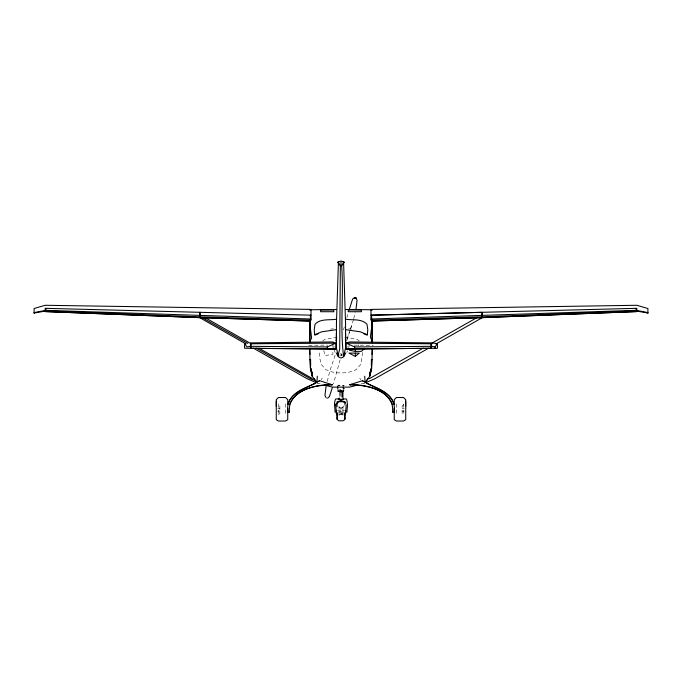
<?xml version="1.0" encoding="UTF-8"?>
<svg xmlns="http://www.w3.org/2000/svg" width="682" height="682" viewBox="0 0 682 682"><rect width="100%" height="100%" fill="white"/><g stroke="black" fill="none" stroke-linecap="round" stroke-linejoin="round"><path stroke-width="0.51" stroke-dasharray="3.41 2.56" d="M339.048 415.483L339.048 406.702L339.048 408.671M339.048 414.869L341 414.4L342.952 415.04M341 413.301L341 414.4L341 407.989L342.952 407.342M341 409.089L341 407.989L339.048 407.342M342.952 411.885L342.952 415.679L342.952 406.702L344.257 405.85M342.952 410.385L342.952 406.702M362.611 352.492L360.897 364.282L356.089 369.755L349.107 372.15A40.801 40.426 0 0 1 332.893 372.15L325.911 369.755L321.103 364.282L319.858 358.596L319.236 350.454M327.283 381.383L329.747 371.264L335.314 354.751M353.489 319.662L349.857 331.145M353.736 318.647L355.211 312.569M343.481 329.96L344.316 326.874M340.122 359.755L333.396 383.966M341.136 355.978L341.639 354.094L340.105 353.668M347.087 338.758L350.019 330.199M346.925 340.275L349.516 332.057M346.865 317.752L348.314 312.748M350.369 329.278L352.134 324.709M321.196 379.652L322.245 378.126M278.427 414.707L279.859 413.275L279.859 406.114L278.427 404.682M403.574 404.682L402.141 406.114L402.141 413.275L403.574 414.707M322.595 341.085L324.751 339.457L332.441 338.076A42.19 41.073 0 0 1 338.391 337.3M363.949 383.403L365.134 382.636M361.025 384.009L365.066 382.798M340.847 354.171L341.639 354.094M339.466 389.413L341 389.294M339.048 411.885L341 411.775M308.724 345.262L327.803 345.126M277.71 408.262L279.859 408.262M402.141 408.262L404.29 408.262M337.454 410.436L344.546 410.436M277.71 411.127L279.859 411.127M402.141 411.127L404.29 411.127M338.468 411.954L343.532 411.954M354.197 345.126L373.276 345.262M341 413.676L342.952 414.179M316.934 382.798L320.975 384.009M316.866 382.636L318.051 383.403M359.405 341.085L357.249 339.457L349.559 338.076A42.19 41.073 0 0 0 343.609 337.3M359.755 378.126L360.804 379.652M358.374 344.7L358.928 346.465M323.831 350.531L324.777 355.62L332.893 354.239L332.893 350.463M403.574 403.966L403.574 415.423M396.413 403.966L396.413 415.423M349.107 343.933L349.107 346.695M332.893 343.933L332.893 349.525M285.588 403.966L285.588 415.423M278.427 403.966L278.427 415.423M347.624 350.778A7.17 7.161 0 0 1 346.678 352.423M342.858 354.972A7.17 7.161 0 0 1 339.142 354.972M335.322 352.423A7.17 7.161 0 0 1 334.078 349.909M333.83 348.05A7.17 7.161 0 0 1 334.078 346.2M347.922 346.2A7.17 7.161 0 0 1 347.922 349.909M330.514 329.108A66.648 48.558 0 0 1 333.455 328.809M348.545 328.809A66.648 48.558 0 0 1 351.486 329.108M338.698 385.125L337.743 385.535L344.257 385.535L338.698 385.125"/><path stroke-width="1.02" d="M276.27 406.387L276.27 401.229M309.722 341.776L309.722 339.917M34.1 313.055L45.83 310.975L199.604 316.832L311.026 320.208L311.026 309.406L45.174 305.28L34.1 308.511L34.1 313.234M315.587 383.19C303.643 389.107 284.198 394.742 288.222 412.414L289.526 412.414C286.73 390.445 315.792 384.716 332.194 384.784L319.5 380.658C308.937 387.666 292.595 389.959 288.222 403.949M336.439 413.872L335.791 404.946L336.439 403.028M336.439 411.954L336.439 410.436M337.087 419.166L337.087 416.668M337.087 415.67L337.087 413.173M337.087 403.224L339.048 401.57L342.952 401.57L344.913 402.857L344.913 404.724M342.952 398.365L342.952 391.161M343.302 391.57L343.302 390.283L343.762 390.368M344.913 419.166L344.913 416.668M344.913 415.67L344.913 413.173M345.561 413.872L346.209 404.946M345.561 411.954L345.561 410.436M366.413 383.19C378.357 389.107 397.802 394.742 393.778 412.414L392.474 412.414C395.27 390.445 366.208 384.716 349.806 384.784L362.5 380.658C373.063 387.666 389.405 389.959 393.778 403.949M364.538 348.655L361.29 351.383L355.331 351.383L355.331 349.261M647.9 313.055L636.17 310.975L482.396 316.832L370.974 320.208L370.974 309.406L636.826 305.28L647.9 308.511L647.9 313.234M372.278 341.776L372.278 339.917M405.73 406.387L405.73 401.229M430.922 348.374L430.922 343.822M431.57 348.297L346.209 349.031L346.209 343.14L349.474 341.946L431.57 342.884L437.435 343.643L437.435 348.204L436.787 348.349L431.57 348.297L431.57 343.788L346.209 343.14L354.683 346.942L430.922 346.337M372.065 338.425L372.193 320.37M365.075 381.997L364.691 376.225M371.349 365.663L371.417 359.371M338.391 263.755L340.352 265.656L339.696 349.295L338.391 353.984L338.391 356.729L336.439 347.922L336.439 323.498L338.391 263.082L337.743 262.229L341 260.984L344.257 262.229L341.648 265.008L340.352 265.008L338.391 263.082M372.048 359.636L372.108 357.018M371.409 368.084L370.011 375.296L369.542 374.205L371.681 368.084L371.946 359.61M372.04 356.464L372.278 349.031M372.022 327.045L372.244 320.711M372.022 327.351L372.244 321.137M371.818 359.286L371.409 368.493L369.542 374.87L370.011 375.918L365.688 381.937L367.845 378.706L369.729 378.476L423.121 348.17M372.04 354.35L372.278 349.056M346.865 412.295L347.513 404.946L346.865 400.121L346.209 398.953L343.089 398.953M317.309 376.225L316.925 381.997M372.278 322.953L370.377 336.985L372.278 341.588M355.953 309.534L357.053 300.353L356.166 298.06L354.435 297.582L352.611 299.091L349.184 309.747M326.047 386.438L324.947 395.543L326.277 397.93M370.011 375.918L371.681 368.084M336.661 339.372L336.158 341.179L336.439 332.773M369.542 374.205L371.144 368.953M332.236 387.973L329.389 396.66L327.565 398.22M345.569 352.995C343.506 359.508 338.494 359.508 336.431 352.995M309.722 341.588L311.623 337.982L309.722 322.953M314.155 378.706L316.303 381.929L311.989 375.918L312.458 374.87L310.591 368.493L310.182 359.286M289.526 404.605C296.508 388.467 316.329 384.614 332.194 384.691M435.09 348.212L435.09 346.908L437.435 343.643M343.609 263.082L345.561 323.532L345.561 347.922L343.609 356.729C339.849 326.831 343.873 295.843 341.648 265.656L343.609 263.755M318.844 381.417L319.5 380.658M355.331 356.388L359.261 353.088L348.988 353.088L355.331 356.388L355.331 353.088M431.399 343.472L477.426 317.343M428.518 348.229L374.887 378.723L365.774 382.628M435.909 344.018L482.148 317.727L479.651 317.727M251.078 346.337L327.317 346.942L335.791 343.165L335.791 349.031L250.43 348.349L250.43 343.788L335.791 343.14L332.526 341.946L250.43 342.884M344.257 388.595L343.302 389.004L343.302 386.941M339.619 398.126L339.048 398.365L339.619 398.612M339.159 399.32L338.391 399.652L341 400.112L343.609 399.652L342.841 399.32M314.862 335.152L318.085 333.83M353.361 348.869L349.423 350.224L355.331 351.383M356.976 385.211L349.721 387.112L332.279 387.112L325.024 385.211M349.806 384.784L351.861 384.264M34.1 312.595L45.83 310.327L311.026 319.031M310.856 309.739L309.73 309.747L311.026 309.466M337.743 262.229L339.048 261.999M250.43 346.337L246.91 346.908L244.565 343.643L244.565 348.204L250.43 348.297M336.252 329.679L321.691 331.819L314.675 334.717L314.214 329.687L315.024 324.265C320.259 318.511 329.227 320.31 336.252 319.287M372.04 321.017L481.748 317.616L636.826 311.572L636.826 308.315L370.974 315.178M309.73 309.747L336.362 309.492M346.209 349.031L430.922 348.297M340.352 265.656L341.648 265.656M370.974 319.031L636.17 310.327L647.9 312.595M339.986 391.741L341.972 391.741M338.911 398.953L335.791 398.953L335.135 400.121L334.487 403.326L335.135 412.295M337.087 401.63L344.913 401.63L345.561 403.028M334.487 404.946L335.791 404.946M345.638 309.492L372.27 309.747L370.974 309.466M251.078 348.297L335.791 349.031M371.144 309.739L372.27 309.747M311.026 315.178L45.174 308.315L45.174 311.572L200.252 317.616L310.378 321.077L310.378 315.203M309.96 321.017L200.252 317.616L200.252 312.33M349.806 384.691C365.671 384.614 385.492 388.467 392.474 404.605M345.748 319.287C352.773 320.31 361.741 318.511 366.976 324.265L367.786 329.687L367.325 334.717L360.309 331.819L345.748 329.679M341 391.511L339.048 391.161M431.57 346.337L435.09 346.908M342.952 261.999L344.257 262.229M330.139 384.264L332.194 384.784M315.186 380.522L310.915 379.004L256.168 348.11M363.915 333.83L367.138 335.152M337.743 389.874L338.698 390.283M337.743 391.161L338.698 391.57M316.226 382.628L307.113 378.723L253.482 348.229M338.391 398.365L339.159 398.697M247.822 343.396L202.349 317.727L199.852 317.727L246.091 344.018M204.574 317.343L250.601 343.472M258.879 348.17L312.271 378.476M362.5 380.658L363.156 381.417M310.856 368.953L312.458 374.205L311.989 375.296L310.591 368.084M345.339 339.372L345.842 341.179L345.561 332.773M311.989 375.918L310.685 368.698L312.458 374.205L310.319 368.084L310.054 359.61M309.722 349.056L309.96 354.35M309.756 320.711L309.978 327.351M309.722 349.031L309.96 356.464M309.892 357.018L309.952 359.636M310.583 359.371L310.651 365.663M309.807 320.37L309.935 338.425M636.17 308.341L636.17 311.597L482.396 317.65L482.396 312.33M394.256 404.307L394.256 399.669L396.413 397.521L403.574 397.521L405.73 399.669L405.73 419.72L403.574 421.016L396.413 421.016L394.256 419.72L394.256 408.262M372.278 320.702L372.278 342.696M354.683 346.942L354.683 348.894M345.561 411.374L345.561 413.642M344.913 412.695L344.913 419.532L342.952 420.811L339.048 420.811L337.087 419.532L337.087 412.695M341.972 396.933L341.972 390.488L339.986 390.488L339.986 396.046M341 262.093L341 263.729M337.743 386.558L337.743 388.595M337.087 402.857L337.087 404.724M337.087 405.423L337.087 406.719M336.439 411.374L336.439 413.642M327.317 346.942L327.317 348.894M309.722 320.702L309.722 342.696M287.744 404.307L287.744 399.669L285.588 397.521L278.427 397.521L276.27 399.669L276.27 419.72L278.427 421.016L285.588 421.016L287.744 419.72L287.744 408.262M251.078 343.822L251.078 348.374M199.604 312.33L199.604 317.65L45.83 311.597L45.83 308.341M371.622 320.208L371.622 321.077L481.748 317.65L481.748 312.33L371.622 315.203L371.622 320.208M355.723 297.983L354.538 298.324L356.166 298.06L355.723 297.983M349.602 309.867L348.263 310.003L348.263 311.717L361.4 311.717L361.4 310.003L349.602 309.867M333.737 311.717L320.6 311.717L320.6 310.003L333.737 310.003L333.737 311.717M341.972 399.311L339.986 399.311L339.986 400.019L341.972 400.019L341.972 399.311"/></g></svg>
